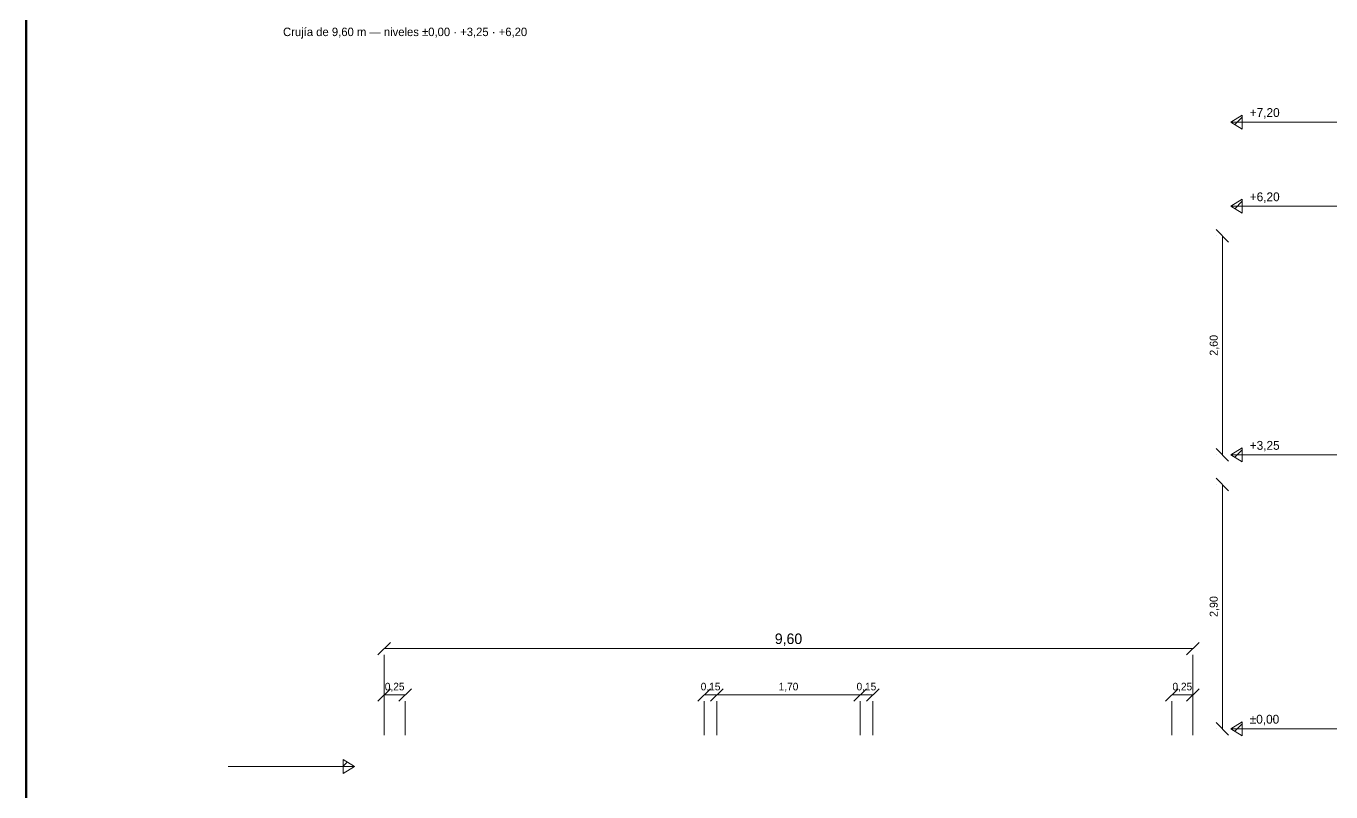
# Model space of a CAD drawing. Header units: metres. Extents: x -1.4 to 41.5, y -29.1 to 7.4.
# Drawn here: x 1.25 to 16.74, y -10.75 to -1.66 of the extents above; entities that cross this region are included whole.
import ezdxf
from ezdxf.enums import TextEntityAlignment as Align

# ---------------------------------------------------------------- set-up
doc = ezdxf.new("R2010")
doc.units = ezdxf.units.M
for name, color, linetype, lineweight in [('cota', 7, 'CONTINUOUS', 13), ('cota-texto', 7, 'CONTINUOUS', 5), ('hatch', 7, 'CONTINUOUS', 9), ('marco', 7, 'CONTINUOUS', 70), ('nivel', 7, 'CONTINUOUS', 20), ('texto', 7, 'CONTINUOUS', 5), ('texto-suave', 7, 'CONTINUOUS', 5)]:
    doc.layers.add(name, color=color, linetype=linetype, lineweight=lineweight)

msp = doc.modelspace()

# ---------------------------------------------------------------- linework, layer by layer
at = {"layer": 'cota'}
for p, q in [((15.375, -4.075), (15.525, -4.225)), ((15.375, -4.15), (15.375, -4.15)), ((15.45, -6.75), (15.45, -4.15)), ((15.375, -6.675), (15.525, -6.825)), ((15.375, -6.75), (15.375, -6.75)), ((15.375, -7.025), (15.525, -7.175)), ((15.375, -7.1), (15.375, -7.1)), ((15.45, -10), (15.45, -7.1)), ((5.425, -9.125), (5.575, -8.975)), ((15.025, -9.125), (15.175, -8.975)), ((5.5, -9.05), (15.1, -9.05)), ((5.5, -10.075), (5.5, -9.125)), ((15.1, -10.075), (15.1, -9.125)), ((5.425, -9.675), (5.575, -9.525)), ((5.5, -9.6), (5.75, -9.6)), ((5.675, -9.675), (5.825, -9.525)), ((9.225, -9.675), (9.375, -9.525)), ((9.3, -9.6), (9.45, -9.6)), ((9.375, -9.675), (9.525, -9.525)), ((9.375, -9.675), (9.525, -9.525)), ((9.45, -9.6), (11.15, -9.6)), ((11.075, -9.675), (11.225, -9.525)), ((11.075, -9.675), (11.225, -9.525)), ((11.15, -9.6), (11.3, -9.6)), ((11.225, -9.675), (11.375, -9.525)), ((14.775, -9.675), (14.925, -9.525)), ((14.85, -9.6), (15.1, -9.6)), ((15.025, -9.675), (15.175, -9.525)), ((5.5, -10.075), (5.5, -9.675)), ((5.75, -10.075), (5.75, -9.675)), ((9.3, -10.075), (9.3, -9.675)), ((9.45, -10.075), (9.45, -9.675)), ((9.45, -10.075), (9.45, -9.675)), ((11.15, -10.075), (11.15, -9.675)), ((11.15, -10.075), (11.15, -9.675)), ((11.3, -10.075), (11.3, -9.675)), ((14.85, -10.075), (14.85, -9.675)), ((15.1, -10.075), (15.1, -9.675)), ((15.375, -9.925), (15.525, -10.075)), ((15.375, -10), (15.375, -10))]:
    msp.add_line(p, q, dxfattribs=at)
at = {"layer": 'hatch'}
for p, q in [((15.597, -2.829), (15.685, -2.741)), ((15.597, -3.829), (15.685, -3.741)), ((15.597, -6.779), (15.685, -6.691)), ((15.597, -10.029), (15.685, -9.941)), ((5.015, -10.444), (5.062, -10.396))]:
    msp.add_line(p, q, dxfattribs=at)
at = {"layer": 'marco'}
msp.add_line((1.25, -29.1), (1.25, -0.6), dxfattribs=at)
at = {"layer": 'nivel'}
for p, q in [((15.55, -2.8), (16.85, -2.8)), ((15.55, -3.8), (16.85, -3.8)), ((15.55, -6.75), (16.85, -6.75)), ((15.55, -10), (16.85, -10)), ((5.15, -10.45), (3.65, -10.45))]:
    msp.add_line(p, q, dxfattribs=at)
for points in [[(15.55, -2.8), (15.685, -2.718), (15.685, -2.883)], [(15.55, -2.8), (15.685, -2.718), (15.685, -2.883)], [(15.55, -3.8), (15.685, -3.717), (15.685, -3.883)], [(15.55, -3.8), (15.685, -3.717), (15.685, -3.883)], [(15.55, -6.75), (15.685, -6.668), (15.685, -6.833)], [(15.55, -6.75), (15.685, -6.668), (15.685, -6.833)], [(15.55, -10), (15.685, -9.918), (15.685, -10.083)], [(15.55, -10), (15.685, -9.918), (15.685, -10.083)], [(5.15, -10.45), (5.015, -10.367), (5.015, -10.533)], [(5.15, -10.45), (5.015, -10.367), (5.015, -10.533)]]:
    msp.add_lwpolyline(points, close=True, dxfattribs=at)

# ---------------------------------------------------------------- texts
at = {"layer": 'cota-texto'}
for s, p in [('2,60', (15.395, -5.45)), ('2,90', (15.395, -8.55))]:
    msp.add_text(s, height=0.095, rotation=90, dxfattribs=at).set_placement(p, align=Align.CENTER)
for s, height, p in [('9,60', 0.125, (10.3, -8.995)), ('0,25', 0.09, (5.625, -9.545)), ('0,15', 0.09, (9.375, -9.545)), ('1,70', 0.09, (10.3, -9.545)), ('0,15', 0.09, (11.225, -9.545)), ('0,25', 0.09, (14.975, -9.545))]:
    msp.add_text(s, height=height, dxfattribs=at).set_placement(p, align=Align.CENTER)
at = {"layer": 'texto'}
for s, p in [('+7,20', (15.775, -2.74)), ('+6,20', (15.775, -3.74)), ('+3,25', (15.775, -6.69)), ('±0,00', (15.775, -9.94))]:
    msp.add_text(s, height=0.105, dxfattribs=at).set_placement(p)
at = {"layer": 'texto-suave'}
msp.add_text('Crujía de 9,60 m — niveles ±0,00 · +3,25 · +6,20', height=0.1, dxfattribs=at).set_placement((4.3, -1.78))

doc.saveas('drawing.dxf')
